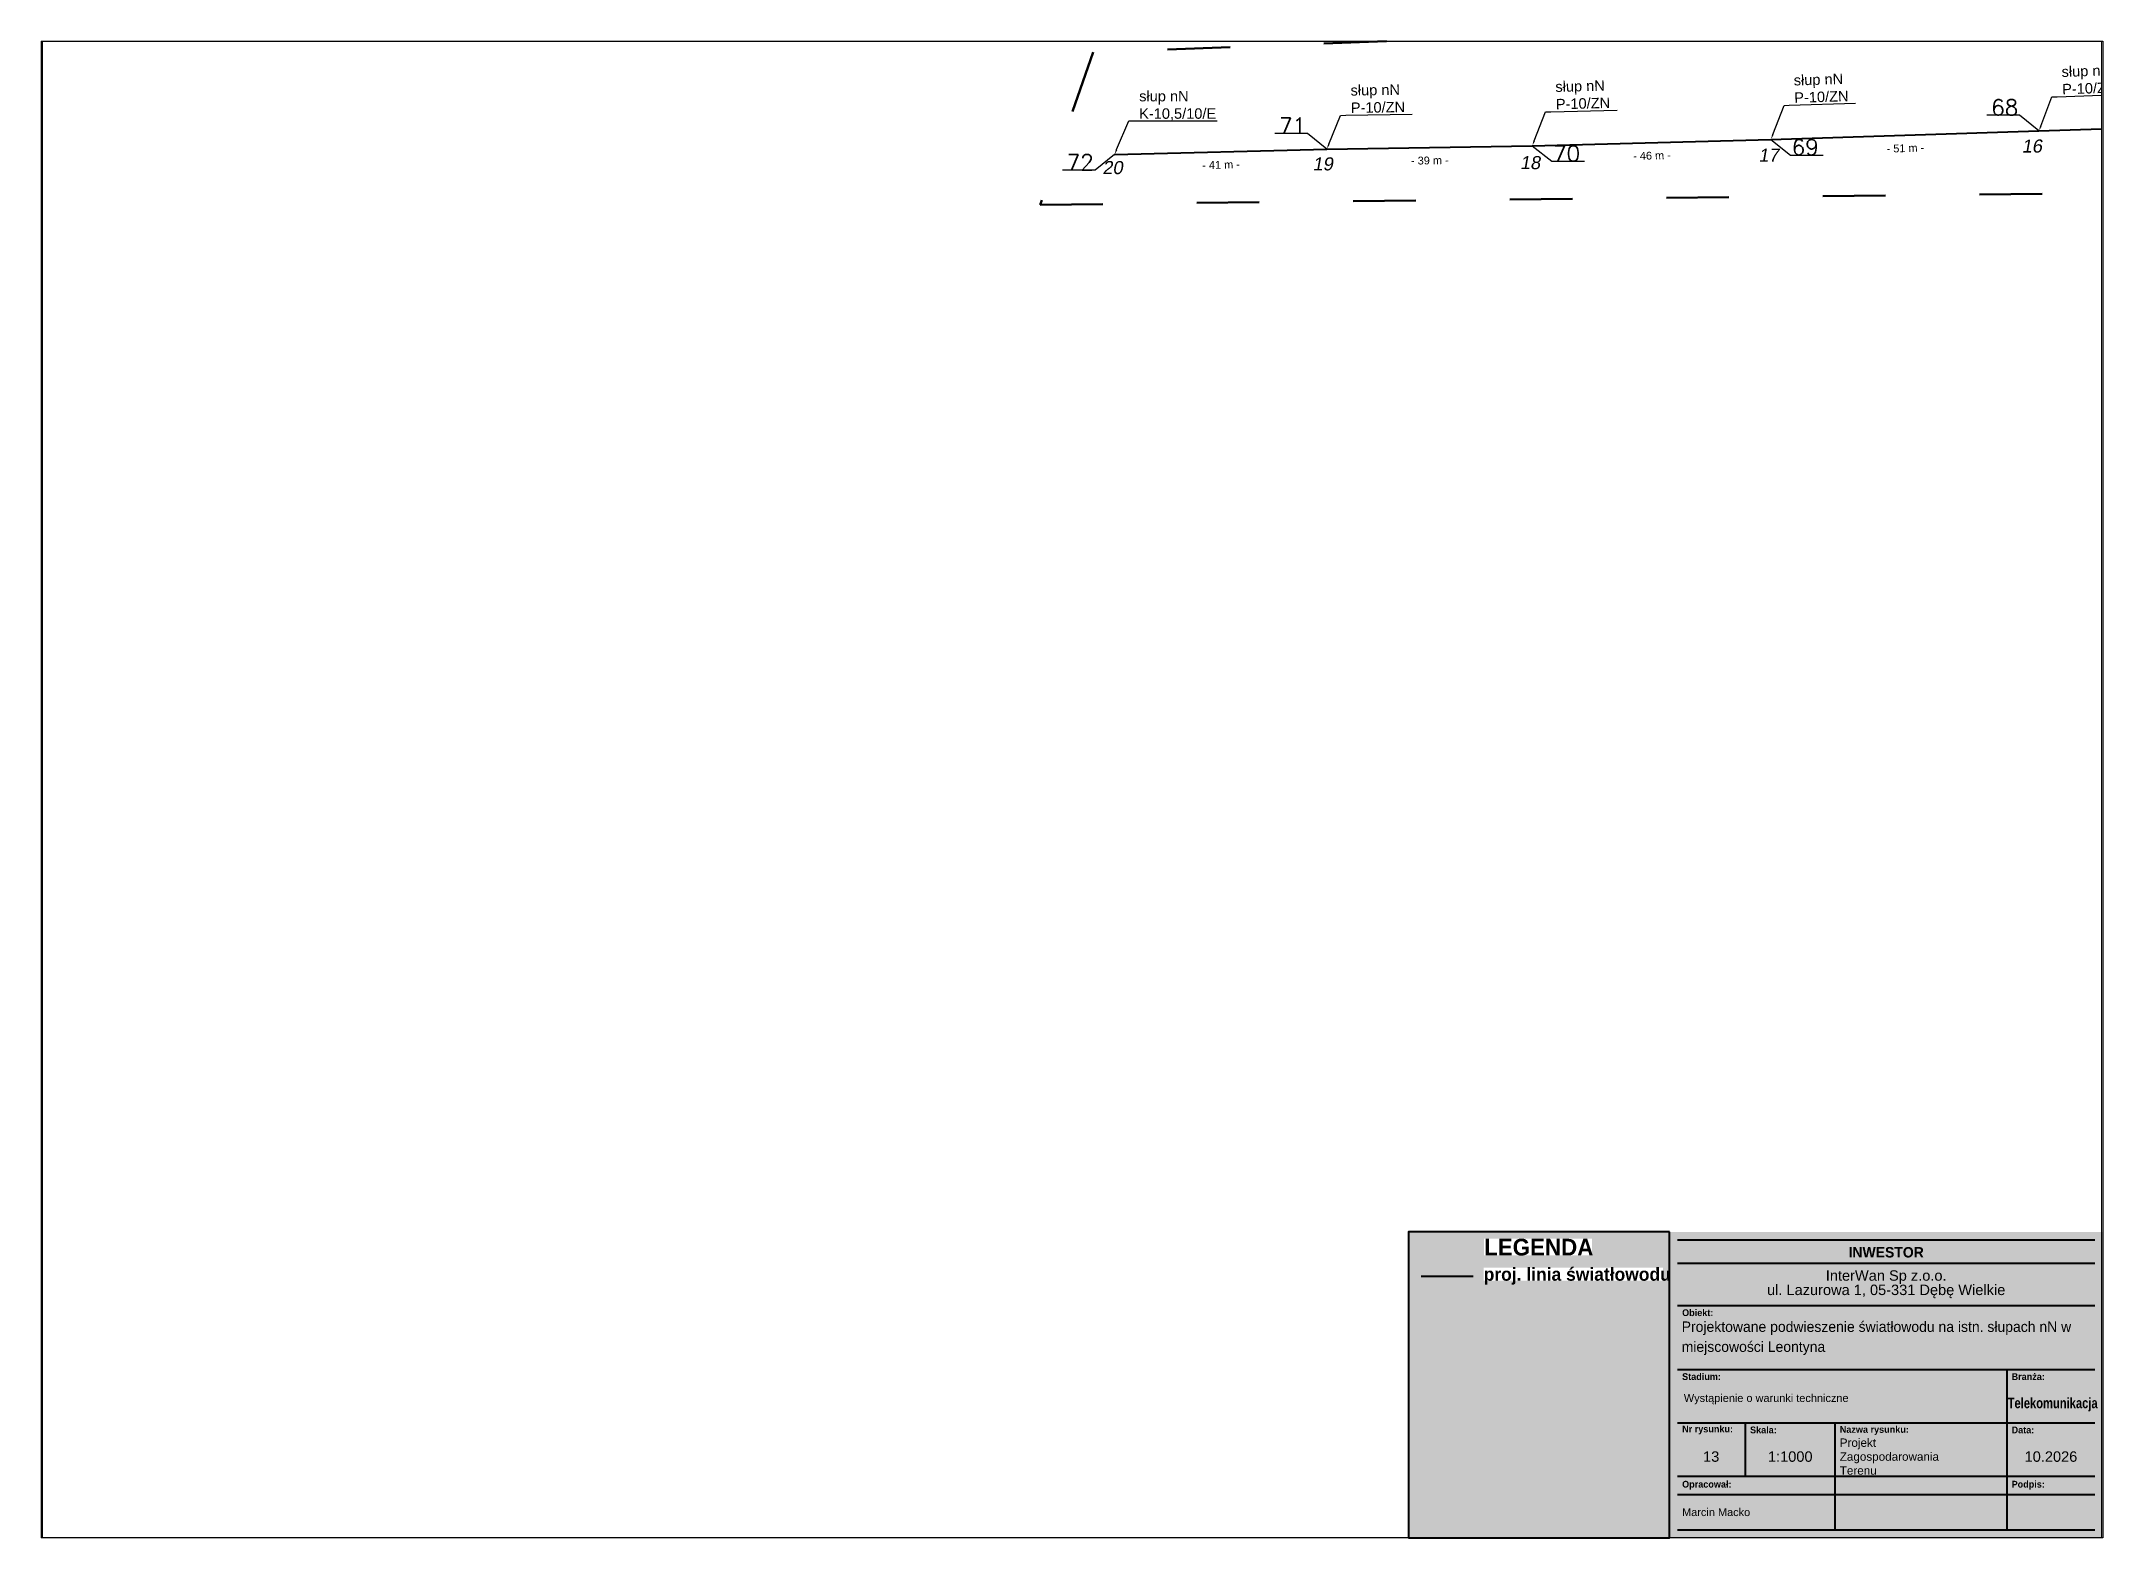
# Paper-space layout '13' of a CAD drawing. Header units: metres, sheet in millimetres. Extents: x 0 to 395, y 0 to 287.
# The model-space entities are those that its viewports show. They can reach past a viewport. Long polylines and large blocks are cut down to what shows.
import ezdxf
from ezdxf import colors
from ezdxf.entities.mleader import LeaderData, LeaderLine
from ezdxf.math import Vec2, Vec3

# ---------------------------------------------------------------- set-up
doc = ezdxf.new("R2010")
doc.units = ezdxf.units.M
doc.header["$MEASUREMENT"] = 0
doc.linetypes.add('ACAD_ISO03W100', pattern=[30, 12, -18])
doc.linetypes.add('DGN Style 2', pattern=[0.005224, 0.003135, -0.00209])
for name, color, linetype, lineweight in [('!TELE', 30, 'Continuous', 40), ('!trafo', 6, 'ACAD_ISO03W100', 50), ('@Tabelka', 7, 'Continuous', 13), ('_mm zasięg trafo', 6, 'ACAD_ISO03W100', 35), ('_numery slupow etap 4 cz. 2', 7, 'Continuous', 40), ('_światłowód', 30, 'Continuous', 50)]:
    doc.layers.add(name, color=color, linetype=linetype, lineweight=lineweight)
for name, color, linetype in [('!wymiary', 7, 'Continuous'), ('_MM opisy', 7, 'Continuous'), ('makro-numeracja-punktow', 7, 'Continuous')]:
    doc.layers.add(name, color=color, linetype=linetype)
doc.layers.add('@KonstrTabelki', color=253, linetype='DGN Style 2', lineweight=0, plot=False)
doc.styles.add('GeodText', font='romans.shx')
doc.styles.add('LEGENDA', font='arial.ttf')
doc.styles.get("Standard").update_dxf_attribs({"font": 'arial.ttf'})
doc.dimstyles.new('opis linie', dxfattribs={"dimtxt": 1.5, "dimasz": 2.5, "dimexe": 1.25, "dimexo": 0.625, "dimgap": 2.5, "dimtad": 4, "dimdec": 0, "dimtxsty": 'Standard', "dimcen": 2.5, "dimse1": 1, "dimse2": 1, "dimsd1": 1, "dimsd2": 1, "dimclrt": 256, "dimazin": 3, "dimtfac": 1, "dimtdec": 0, "dimtmove": 0, "dimatfit": 3, "dimtfill": 1})
doc.dimstyles.get("Standard").update_dxf_attribs({"dimtxt": 2.5, "dimasz": 2.5, "dimexe": 1.25, "dimexo": 0.625, "dimtad": 1, "dimtxsty": 'Standard', "dimcen": 2.5, "dimazin": 3, "dimtfac": 1, "dimtmove": 0, "dimatfit": 3})

# ---------------------------------------------------------------- blocks, each defined once
blk = doc.blocks.new('tabelka')
at = {"true_color": 0xffffff, "transparency": 33554687}
h = blk.add_hatch(color=7, dxfattribs=at)
h.dxf.hatch_style = 1
h.paths.add_polyline_path([(-83, 58.61), (0, 58.61), (0, 0), (-83, 0)])
at = {"layer": '@KonstrTabelki'}
blk.add_lwpolyline([(-51.29, 11.83), (-51.29, 22.05)], dxfattribs=at)
at = {"layer": '@Tabelka', "lineweight": 40}
for p, q in [((-81.5, 57.11), (-1.5, 57.11)), ((-81.5, 52.66), (-1.5, 52.66)), ((-81.5, 44.52), (-1.5, 44.52)), ((-81.5, 32.27), (-1.5, 32.27)), ((-81.5, 32.27), (-18.36, 32.27)), ((-18.36, 32.27), (-18.36, 22.05)), ((-81.5, 22.05), (-18.36, 22.05)), ((-68.48, 11.83), (-68.48, 22.05)), ((-51.29, 11.83), (-51.29, 22.05)), ((-18.36, 22.05), (-1.5, 22.05)), ((-18.36, 22.05), (-18.36, 11.83)), ((-51.29, 11.83), (-51.29, 18.64)), ((-18.36, 18.64), (-18.36, 11.83)), ((-51.29, 1.5), (-51.29, 15.11)), ((-18.36, 15.11), (-18.36, 1.5)), ((-81.5, 11.83), (-1.5, 11.83)), ((-81.5, 11.83), (-1.5, 11.83)), ((-81.5, 8.31), (-1.5, 8.31)), ((-81.5, 1.5), (-1.5, 1.5)), ((-81.5, 1.5), (-1.5, 1.5))]:
    blk.add_line(p, q, dxfattribs=at)
at = {"layer": '@Tabelka'}
for s, insert, char_height, attachment_point, line_spacing_factor in [('{\\fLato Light|b1|i0|c238|p34;INWESTOR}', (-41.5, 55.72), 2, 2, 0.825), ('{\\fLato Light|b1|i0|c238|p34;Obiekt:}', (-80.6, 43.13), 1.3, 4, 0.946154), ('{\\fLato Light|b1|i0|c238|p34;Branża:}', (-17.47, 30.88), 1.3, 4, 0.946154), ('Wystąpienie o warunki techniczne', (-80.27, 26.56), 1.5, 4, 0.825), ('{\\fLato Light|b1|i0|c238|p34;\\W0.8;Telekomunikacja}', (-9.6, 25.53), 2, 5, 0.76875), ('{\\fLato Light|b1|i0|c238|p34;Nr rysunku:}', (-80.6, 20.66), 1.3, 4, 0.946154), ('{\\fLato Light|b1|i0|c238|p34;Skala:}', (-67.58, 20.66), 1.3, 4, 0.946154), ('{\\fLato Light|b1|i0|c238|p34;Nazwa rysunku:}', (-50.39, 20.57), 1.3, 4, 0.946154), ('{\\fLato Light|b1|i0|c238|p34;Data:}', (-17.47, 20.66), 1.3, 4, 0.946154), ('10.2026', (-9.93, 15.55), 2, 5, 0.825), ('{\\fLato Light|b1|i0|c238|p34;Opracował:}', (-80.6, 10.07), 1.3, 4, 0.946154), ('{\\fLato Light|b1|i0|c238|p34;Podpis:}', (-17.47, 10.07), 1.3, 4, 0.946154)]:
    blk.add_mtext(s, dxfattribs=dict(at, insert=insert, char_height=char_height, attachment_point=attachment_point, line_spacing_factor=line_spacing_factor))
at = {"layer": '@Tabelka', "insert": (-41.5, 51.27), "char_height": 2, "attachment_point": 2, "line_spacing_factor": 0.825, "style": 'LEGENDA'}
blk.add_mtext('InterWan Sp z.o.o.\\Pul. Lazurowa 1, 05-331 Dębę Wielkie', dxfattribs=at)
at = {"layer": '@Tabelka', "attachment_point": 4}
for s, insert, char_height, width, line_spacing_factor in [('{\\fLato Light|b1|i0|c238|p34;Stadium:}', (-80.6, 30.88), 1.3, 8.6456, 0.946154), ('Marcin Macko', (-80.6, 4.9), 1.5, 27.9275, 0.825)]:
    blk.add_mtext(s, dxfattribs=dict(at, insert=insert, char_height=char_height, width=width, line_spacing_factor=line_spacing_factor))
blk = doc.blocks.new('legenda')
at = {"true_color": 0xffffff, "transparency": 33554687}
h = blk.add_hatch(color=7, dxfattribs=at)
h.dxf.hatch_style = 1
h.paths.add_polyline_path([(0, 58.61), (0, 0), (-50, 0), (-50, 58.61)])
at = {"lineweight": 40}
blk.add_lwpolyline([(0, 58.61), (-50, 58.61), (-50, 0)], dxfattribs=at)
at = {"layer": '_światłowód', "lineweight": 40}
blk.add_lwpolyline([(-47.62, 50.14), (-37.62, 50.14)], dxfattribs=at)
at = {"layer": '_mm zasięg trafo', "bg_fill": 3, "box_fill_scale": 1, "bg_fill_color": 256, "bg_fill_transparency": 0}
for s, width, heights, insert, char_height, attachment_point in [('{\\fLato Light|b1|i0|c238|p34;\\C7;LEGENDA}', 20.65, [-3.27], (-35.53, 57.31), 3.2, 1), ('\\pxt4;{\\fLato Light|b1|i0|c238|p34;\\C7;proj. linia światłowodu}', 34.3358, [-3.2], (-35.62, 50.14), 2.5, 4)]:
    blk.add_mtext_dynamic_manual_height_columns(s, width=width, gutter_width=1, heights=heights, dxfattribs=dict(at, insert=insert, char_height=char_height, attachment_point=attachment_point))
at = {"lineweight": 40}
blk.add_lwpolyline([(-50, 0), (0, 0), (0, 58.61)], dxfattribs=at)
blk.add_lwpolyline([(0, 58.61), (0, 0)])
blk = doc.blocks.new('*D156')
at = {"layer": '!wymiary', "insert": (7541302.15, 5788576.22), "char_height": 1.5, "attachment_point": 5, "rotation": 1.9622, "bg_fill": 3, "box_fill_scale": 1.25, "bg_fill_color": 257, "bg_fill_transparency": 0}
blk.add_mtext('\\A1;- 45 m -', dxfattribs=at)
blk = doc.blocks.new('*D157')
at = {"layer": '!wymiary', "insert": (7541254, 5788574.64), "char_height": 1.5, "attachment_point": 5, "rotation": 1.8093, "bg_fill": 3, "box_fill_scale": 1.25, "bg_fill_color": 257, "bg_fill_transparency": 0}
blk.add_mtext('\\A1;- 51 m -', dxfattribs=at)
blk = doc.blocks.new('*D158')
at = {"layer": '!wymiary', "insert": (7541205.45, 5788573.22), "char_height": 1.5, "attachment_point": 5, "rotation": 1.5208, "bg_fill": 3, "box_fill_scale": 1.25, "bg_fill_color": 257, "bg_fill_transparency": 0}
blk.add_mtext('\\A1;- 46 m -', dxfattribs=at)
blk = doc.blocks.new('*D159')
at = {"layer": '!wymiary', "insert": (7541162.88, 5788572.29), "char_height": 1.5, "attachment_point": 5, "rotation": 0.9342, "bg_fill": 3, "box_fill_scale": 1.25, "bg_fill_color": 257, "bg_fill_transparency": 0}
blk.add_mtext('\\A1;- 39 m -', dxfattribs=at)
blk = doc.blocks.new('*D160')
at = {"layer": '!wymiary', "insert": (7541122.88, 5788571.47), "char_height": 1.5, "attachment_point": 5, "rotation": 1.4554, "bg_fill": 3, "box_fill_scale": 1.25, "bg_fill_color": 257, "bg_fill_transparency": 0}
blk.add_mtext('\\A1;- 41 m -', dxfattribs=at)

msp = doc.modelspace()

# ---------------------------------------------------------------- linework, layer by layer
at = {"layer": '!TELE', "elevation": 0.33}
msp.add_lwpolyline([(7541102.48, 5788573.45), (7541143.16, 5788574.48), (7541182.52, 5788575.13), (7541228.25, 5788576.34), (7541279.6, 5788577.96), (7541324.53, 5788579.5), (7541371.06, 5788580.95), (7541422.29, 5788582.04), (7541467.24, 5788584.07), (7541517.33, 5788585.97), (7541530.04, 5788603.38), (7541551.15, 5788632.48)], dxfattribs=at)

# ---------------------------------------------------------------- texts
at = {"layer": 'makro-numeracja-punktow', "lineweight": 30, "insert": (7541098.48, 5788570.45), "char_height": 3, "attachment_point": 9, "line_spacing_factor": 0.8, "style": 'GeodText'}
msp.add_mtext('72', dxfattribs=at)

# ---------------------------------------------------------------- next in the draw order: leaders
at = {"layer": '_MM opisy'}
ml = msp.add_multileader_mtext('Standard', dxfattribs=at)
ml.set_content('\\pxql;słup nN\\PP-10/ZN', color=256)
ml.set_leader_properties()
ml.build(insert=Vec2(0, 0))
ml.multileader.update_dxf_attribs({"has_text_frame": 1, "text_left_attachment_type": 5, "text_right_attachment_type": 5, "dogleg_length": 1, "arrow_head_size": 1})
ctx = ml.context
ctx.base_point, ctx.char_height, ctx.arrow_head_size, ctx.landing_gap_size, ctx.plane_origin, ctx.plane_x_axis, ctx.plane_y_axis = Vec3(7541146.76, 5788580.95), 2, 1, 1, Vec3(7541144.9, 5788573.09), Vec3(0.999867, 0.016305), Vec3(-0.016305, 0.999867)
ctx.left_attachment, ctx.right_attachment = 5, 5
notes = []
notes.append((ctx, [(0, (1, 1, 0), (7541145.76, 5788580.93), (0.999867, 0.016305), 1, [(0, [(7541143.16, 5788574.48), (7541145.76, 5788580.93)], 0, [])])]))
ctx.mtext.insert, ctx.mtext.text_direction, ctx.mtext.rotation, ctx.mtext.flow_direction = Vec3(7541147.67, 5788586.73), Vec3(0.999867, 0.016305), 0.016306, 5
ctx.mtext.has_bg_fill, ctx.mtext.bg_color, ctx.mtext.bg_scale_factor, ctx.mtext.bg_transparency, ctx.mtext.use_window_bg_color = 1, -1023410175, 1, 0, 1
ml = msp.add_multileader_mtext('Standard', dxfattribs=at)
ml.set_content('\\pxql;słup nN\\PP-10/ZN', color=256)
ml.set_leader_properties()
ml.build(insert=Vec2(0, 0))
ml.multileader.update_dxf_attribs({"has_text_frame": 1, "text_left_attachment_type": 5, "text_right_attachment_type": 5, "dogleg_length": 1, "arrow_head_size": 1})
ctx = ml.context
ctx.base_point, ctx.char_height, ctx.arrow_head_size, ctx.landing_gap_size, ctx.plane_origin, ctx.plane_x_axis, ctx.plane_y_axis = Vec3(7541186.06, 5788581.63), 2, 1, 1, Vec3(7541184.27, 5788573.75), Vec3(0.999648, 0.026539), Vec3(-0.026539, 0.999648)
ctx.left_attachment, ctx.right_attachment = 5, 5
notes.append((ctx, [(0, (1, 1, 0), (7541185.06, 5788581.6), (0.999648, 0.026539), 1, [(0, [(7541182.52, 5788575.13), (7541185.06, 5788581.6)], 0, [])])]))
ctx.mtext.insert, ctx.mtext.text_direction, ctx.mtext.rotation, ctx.mtext.flow_direction = Vec3(7541186.91, 5788587.42), Vec3(0.999648, 0.026539), 0.026543, 5
ctx.mtext.has_bg_fill, ctx.mtext.bg_color, ctx.mtext.bg_scale_factor, ctx.mtext.bg_transparency, ctx.mtext.use_window_bg_color = 1, -1023410175, 1, 0, 1
ml = msp.add_multileader_mtext('Standard', dxfattribs=at)
ml.set_content('\\pxql;słup nN\\PP-10/ZN', color=256)
ml.set_leader_properties()
ml.build(insert=Vec2(0, 0))
ml.multileader.update_dxf_attribs({"has_text_frame": 1, "text_left_attachment_type": 5, "text_right_attachment_type": 5, "dogleg_length": 1, "arrow_head_size": 1})
ctx = ml.context
ctx.base_point, ctx.char_height, ctx.arrow_head_size, ctx.landing_gap_size, ctx.plane_origin, ctx.plane_x_axis, ctx.plane_y_axis = Vec3(7541231.76, 5788582.86), 2, 1, 1, Vec3(7541230.01, 5788574.97), Vec3(0.999501, 0.031573), Vec3(-0.031573, 0.999501)
ctx.left_attachment, ctx.right_attachment = 5, 5
notes.append((ctx, [(0, (1, 1, 0), (7541230.76, 5788582.83), (0.999501, 0.031573), 1, [(0, [(7541228.25, 5788576.34), (7541230.76, 5788582.83)], 0, [])])]))
ctx.mtext.insert, ctx.mtext.text_direction, ctx.mtext.rotation, ctx.mtext.flow_direction = Vec3(7541232.57, 5788588.66), Vec3(0.999501, 0.031573), 0.031579, 5
ctx.mtext.has_bg_fill, ctx.mtext.bg_color, ctx.mtext.bg_scale_factor, ctx.mtext.bg_transparency, ctx.mtext.use_window_bg_color = 1, -1023410175, 1, 0, 1
ml = msp.add_multileader_mtext('Standard', dxfattribs=at)
ml.set_content('\\pxql;słup nN\\PP-10/ZN', color=256)
ml.set_leader_properties()
ml.build(insert=Vec2(0, 0))
ml.multileader.update_dxf_attribs({"has_text_frame": 1, "text_left_attachment_type": 5, "text_right_attachment_type": 5, "dogleg_length": 1, "arrow_head_size": 1})
ctx = ml.context
ctx.base_point, ctx.char_height, ctx.arrow_head_size, ctx.landing_gap_size, ctx.plane_origin, ctx.plane_x_axis, ctx.plane_y_axis = Vec3(7541283.09, 5788584.49), 2, 1, 1, Vec3(7541281.37, 5788576.6), Vec3(0.999414, 0.034241), Vec3(-0.034241, 0.999414)
ctx.left_attachment, ctx.right_attachment = 5, 5
notes.append((ctx, [(0, (1, 1, 0), (7541282.09, 5788584.46), (0.999414, 0.034241), 1, [(0, [(7541279.6, 5788577.96), (7541282.09, 5788584.46)], 0, [])])]))
ctx.mtext.insert, ctx.mtext.text_direction, ctx.mtext.rotation, ctx.mtext.flow_direction = Vec3(7541283.89, 5788590.29), Vec3(0.999414, 0.034241), 0.034247, 5
ctx.mtext.has_bg_fill, ctx.mtext.bg_color, ctx.mtext.bg_scale_factor, ctx.mtext.bg_transparency, ctx.mtext.use_window_bg_color = 1, -1023410175, 1, 0, 1
ml = msp.add_multileader_mtext('Standard', dxfattribs=at)
ml.set_content('\\pxql;słup nN\\PK-10,5/10/E', color=256)
ml.set_leader_properties()
ml.build(insert=Vec2(0, 0))
ml.multileader.update_dxf_attribs({"has_text_frame": 1, "text_left_attachment_type": 5, "text_right_attachment_type": 5, "dogleg_length": 1, "arrow_head_size": 1})
ctx = ml.context
ctx.base_point, ctx.char_height, ctx.arrow_head_size, ctx.landing_gap_size, ctx.plane_origin = Vec3(7541106.19, 5788579.86), 2, 1, 1, Vec3(7541104.2, 5788572.03)
ctx.left_attachment, ctx.right_attachment = 5, 5
notes.append((ctx, [(0, (1, 1, 0), (7541105.19, 5788579.86), (1, 0), 1, [(0, [(7541102.48, 5788573.45), (7541105.19, 5788579.86)], 0, [])])]))
ctx.mtext.insert, ctx.mtext.flow_direction = Vec3(7541107.19, 5788585.62), 5
ctx.mtext.has_bg_fill, ctx.mtext.bg_color, ctx.mtext.bg_scale_factor, ctx.mtext.bg_transparency, ctx.mtext.use_window_bg_color = 1, -1023410175, 1, 0, 1
for ctx, leaders in notes:
    for number, flags, end, landing, length, lines in leaders:
        leader = LeaderData()
        leader.index, (leader.has_last_leader_line, leader.has_dogleg_vector, leader.attachment_direction) = number, flags
        leader.last_leader_point, leader.dogleg_vector, leader.dogleg_length = Vec3(end), Vec3(landing), length
        for number, points, colour, breaks in lines:
            line = LeaderLine()
            line.index, line.vertices, line.color, line.breaks = number, Vec3.list(points), colors.encode_raw_color(colour), breaks
            leader.lines.append(line)
        ctx.leaders.append(leader)

# ---------------------------------------------------------------- next in the draw order: linework, layer by layer
at = {"layer": '!trafo', "color": 3}
msp.add_lwpolyline([(7542250.69, 5788428.57), (7542063.94, 5788486.9), (7541878.81, 5788550.25), (7541759.4, 5788585.9), (7541623.25, 5788631.62), (7541446.72, 5788742.49), (7541430.33, 5788757.18), (7541401.09, 5788709.76), (7541527.78, 5788635.17), (7541506.86, 5788608.34), (7541098.38, 5788593.04), (7541088.21, 5788563.82), (7541529.11, 5788568.63), (7541576.63, 5788616.4), (7541620.8, 5788573.37), (7542029.47, 5788456.74), (7542029.33, 5788402.26), (7542064.43, 5788387.98), (7542080.8, 5788450.39), (7542235.08, 5788383.52)], dxfattribs=at)

# ---------------------------------------------------------------- next in the draw order: dimensions: what is measured, and where the dimension line sits
at = {"layer": '!wymiary'}
dim = msp.add_aligned_dim(p1=(7541324.53, 5788579.5), p2=(7541279.6, 5788577.96), distance=-0.75, dimstyle='opis linie', dxfattribs=at)
dim.commit()
dim.dimension.update_dxf_attribs({"geometry": '*D156', "text_midpoint": (7541302.15, 5788576.22)})

# ---------------------------------------------------------------- next in the draw order: dimensions: what is measured, and where the dimension line sits
dim = msp.add_aligned_dim(p1=(7541279.6, 5788577.96), p2=(7541228.25, 5788576.34), distance=-0.75, dimstyle='opis linie', dxfattribs=at)
dim.commit()
dim.dimension.update_dxf_attribs({"geometry": '*D157', "text_midpoint": (7541254, 5788574.64)})

# ---------------------------------------------------------------- next in the draw order: texts
at = {"layer": '_numery slupow etap 4 cz. 2', "oblique": 10}
msp.add_text('16', height=2.5, rotation=0.0247, dxfattribs=at).set_placement((7541276.29, 5788573.81))
at = {"layer": 'makro-numeracja-punktow', "lineweight": 30, "char_height": 3, "line_spacing_factor": 0.8, "style": 'GeodText'}
for s, insert, attachment_point in [('68', (7541275.6, 5788580.96), 9), ('69', (7541232.25, 5788573.34), 7)]:
    msp.add_mtext(s, dxfattribs=dict(at, insert=insert, attachment_point=attachment_point))

# ---------------------------------------------------------------- next in the draw order: dimensions: what is measured, and where the dimension line sits
at = {"layer": '!wymiary'}
dim = msp.add_aligned_dim(p1=(7541228.25, 5788576.34), p2=(7541182.52, 5788575.13), distance=-0.75, dimstyle='opis linie', dxfattribs=at)
dim.commit()
dim.dimension.update_dxf_attribs({"geometry": '*D158', "text_midpoint": (7541205.45, 5788573.22)})

# ---------------------------------------------------------------- next in the draw order: leaders
at = {"layer": 'makro-numeracja-punktow', "lineweight": 30, "has_arrowhead": 0, "annotation_type": 0, "has_hookline": 1, "hookline_direction": 0, "text_width": 5.46, "horizontal_direction": (-1, 0, 0)}
msp.add_leader([(7541279.6, 5788577.96), (7541275.87, 5788580.96), (7541275.69, 5788580.96)], dimstyle='Standard', dxfattribs=at)

# ---------------------------------------------------------------- next in the draw order: texts
at = {"layer": '_numery slupow etap 4 cz. 2', "oblique": 10}
msp.add_text('17', height=2.5, rotation=0.0247, dxfattribs=at).set_placement((7541225.84, 5788572.06))
at = {"layer": 'makro-numeracja-punktow', "lineweight": 30, "insert": (7541186.52, 5788572.13), "char_height": 3, "attachment_point": 7, "line_spacing_factor": 0.8, "style": 'GeodText'}
msp.add_mtext('70', dxfattribs=at)

# ---------------------------------------------------------------- next in the draw order: dimensions: what is measured, and where the dimension line sits
at = {"layer": '!wymiary'}
dim = msp.add_aligned_dim(p1=(7541182.52, 5788575.13), p2=(7541143.16, 5788574.48), distance=-0.75, dimstyle='opis linie', dxfattribs=at)
dim.commit()
dim.dimension.update_dxf_attribs({"geometry": '*D159', "text_midpoint": (7541162.88, 5788572.29)})

# ---------------------------------------------------------------- next in the draw order: leaders
at = {"layer": 'makro-numeracja-punktow', "lineweight": 30, "has_arrowhead": 0, "annotation_type": 0, "has_hookline": 1, "hookline_direction": 0, "text_width": 5.46}
msp.add_leader([(7541228.25, 5788576.34), (7541231.98, 5788573.34), (7541232.16, 5788573.34)], dimstyle='Standard', dxfattribs=at)

# ---------------------------------------------------------------- next in the draw order: texts
at = {"layer": '_numery slupow etap 4 cz. 2', "oblique": 10}
msp.add_text('18', height=2.5, rotation=0.0247, dxfattribs=at).set_placement((7541180.15, 5788570.63))

# ---------------------------------------------------------------- next in the draw order: dimensions: what is measured, and where the dimension line sits
at = {"layer": '!wymiary'}
dim = msp.add_aligned_dim(p1=(7541143.16, 5788574.48), p2=(7541102.48, 5788573.45), distance=-0.75, dimstyle='opis linie', dxfattribs=at)
dim.commit()
dim.dimension.update_dxf_attribs({"geometry": '*D160', "text_midpoint": (7541122.88, 5788571.47)})

# ---------------------------------------------------------------- next in the draw order: leaders
at = {"layer": 'makro-numeracja-punktow', "lineweight": 30, "has_arrowhead": 0, "annotation_type": 0, "has_hookline": 1, "hookline_direction": 0, "text_width": 5.46}
msp.add_leader([(7541182.52, 5788575.13), (7541186.25, 5788572.13), (7541186.43, 5788572.13)], dimstyle='Standard', dxfattribs=at)

# ---------------------------------------------------------------- next in the draw order: texts
at = {"layer": '_numery slupow etap 4 cz. 2', "oblique": 10}
for s, p in [('20', (7541100.14, 5788569.68)), ('19', (7541140.42, 5788570.39))]:
    msp.add_text(s, height=2.5, rotation=0.0247, dxfattribs=at).set_placement(p)
at = {"layer": 'makro-numeracja-punktow', "lineweight": 30, "insert": (7541139.16, 5788577.48), "char_height": 3, "attachment_point": 9, "line_spacing_factor": 0.8, "style": 'GeodText'}
msp.add_mtext('71', dxfattribs=at)

# ---------------------------------------------------------------- next in the draw order: leaders
at = {"layer": 'makro-numeracja-punktow', "lineweight": 30, "has_arrowhead": 0, "annotation_type": 0, "has_hookline": 1, "hookline_direction": 0, "text_width": 5.46, "horizontal_direction": (-1, 0, 0)}
for points in [[(7541143.16, 5788574.48), (7541139.43, 5788577.48), (7541139.25, 5788577.48)], [(7541102.48, 5788573.45), (7541098.75, 5788570.45), (7541098.57, 5788570.45)]]:
    msp.add_leader(points, dimstyle='Standard', dxfattribs=at)

psp = doc.layouts.new('13')

# ---------------------------------------------------------------- block references
psp.add_blockref('tabelka', (395, 0))

# ---------------------------------------------------------------- texts
at = {"color": 18, "true_color": 0x000000, "insert": (314.32, 41.46), "char_height": 2, "width": 76.9558, "attachment_point": 1, "line_spacing_factor": 0.825, "style": 'LEGENDA'}
psp.add_mtext('\\pxsm1.15,ql;{\\fLato Light|b0|i0|c238|p34;\\C256;Projektowane podwieszenie światłowodu na istn. słupach nN w miejscowości Leontyna}', dxfattribs=at)
at = {"char_height": 2, "attachment_point": 5, "line_spacing_factor": 0.825, "style": 'LEGENDA'}
for s, insert in [('13', (319.97, 15.55)), ('1:1000', (335.12, 15.55))]:
    psp.add_mtext(s, dxfattribs=dict(at, insert=insert))
at = {"color": 1, "insert": (344.61, 15.55, 1), "char_height": 1.6, "width": 26.3577, "attachment_point": 4, "style": 'LEGENDA'}
psp.add_mtext('{\\C18;\\c0;Projekt Zagospodarowania Terenu}', dxfattribs=at)

# ---------------------------------------------------------------- next in the draw order: block references
psp.add_blockref('legenda', (312, 0))

# ---------------------------------------------------------------- next in the draw order: linework, layer by layer
psp.add_lwpolyline([(395, 0), (0.24, 0), (0.24, 286.83), (395, 286.83)], close=True)

# ---------------------------------------------------------------- next in the draw order: viewports
at = {"layer": 'VIEWPORTS'}
psp.add_viewport(center=(197.38, 143.41), size=(394.76, 286.8295), view_center_point=(7541094.2, 5788451.73), view_height=286.8295, dxfattribs=at)

doc.saveas('drawing.dxf')
